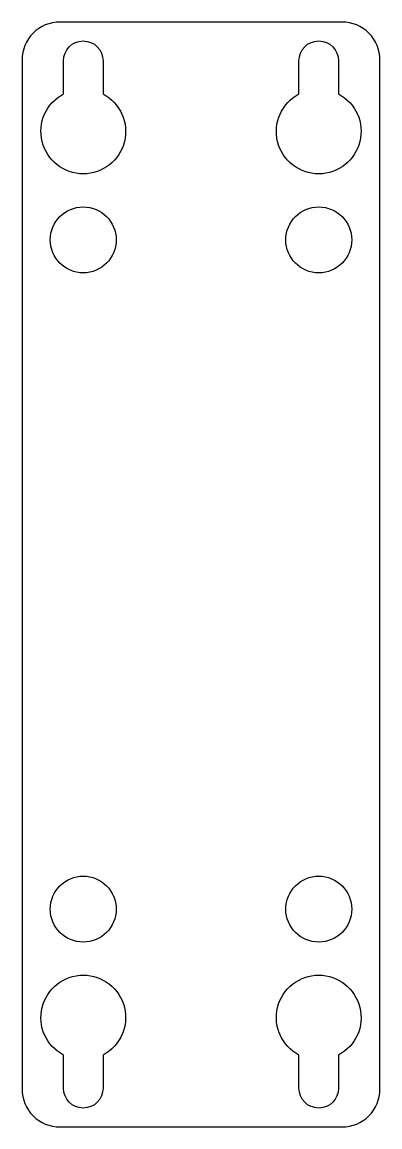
# Model space of a CAD drawing. Header units: millimetres. Extents: x -19 to 19, y -59 to 59.
import ezdxf

# ---------------------------------------------------------------- set-up
doc = ezdxf.new("R2010")
doc.units = ezdxf.units.MM

msp = doc.modelspace()

# ---------------------------------------------------------------- linework, layer by layer
for points in [[(-19, 54.6), (-19, -54.6, 0.414214), (-15, -58.6), (15, -58.6, 0.414214), (19, -54.6), (19, 54.6, 0.414214), (15, 58.6), (-15, 58.6, 0.414214)], [(-14.6, 54.5, -1), (-10.4, 54.5), (-10.4, 50.98, -4.038071), (-14.6, 50.98)], [(14.6, 54.5), (14.6, 50.98, -4.038071), (10.4, 50.98), (10.4, 54.5, -1)], [(-10.4, -54.5, -1), (-14.6, -54.5), (-14.6, -50.98, -4.038071), (-10.4, -50.98)], [(10.4, -54.5), (10.4, -50.98, -4.038071), (14.6, -50.98), (14.6, -54.5, -1)]]:
    msp.add_lwpolyline(points, format="xyb", close=True)
for centre in [(-12.5, 35.5), (12.5, 35.5), (-12.5, -35.5), (12.5, -35.5)]:
    msp.add_circle(centre, 3.5)

doc.saveas('drawing.dxf')
